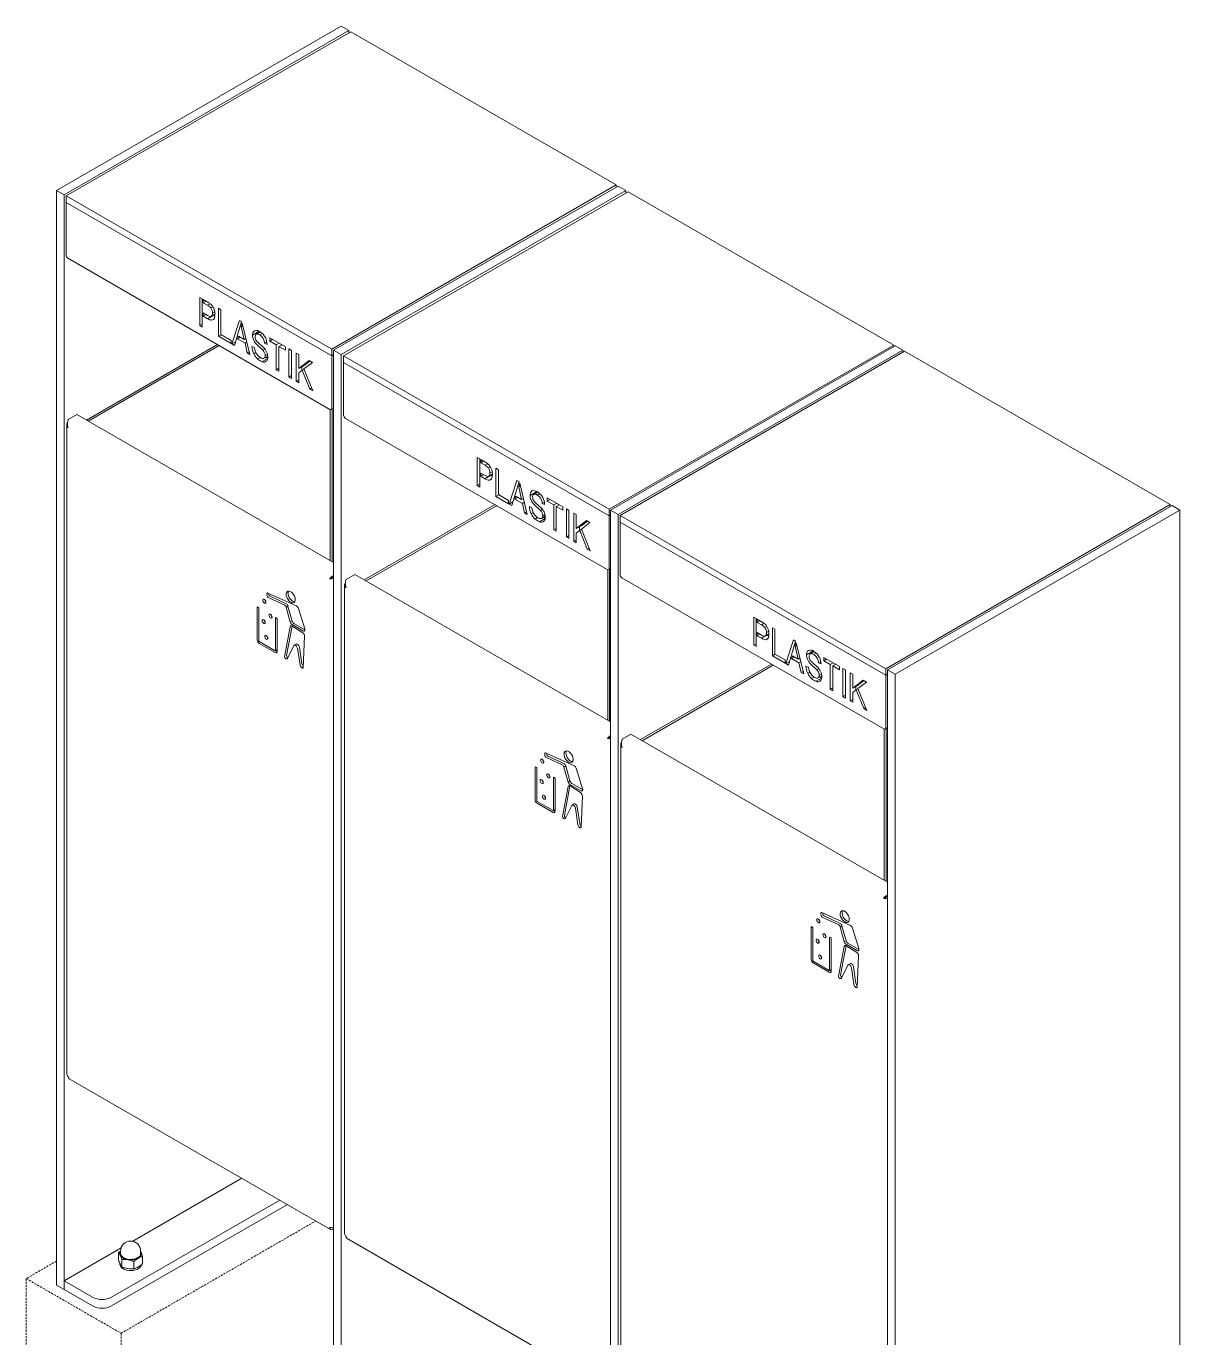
# Model space of a CAD drawing. Header units: millimetres. Extents: x -573 to 4039, y 315 to 3283.
# Drawn here: x 3067 to 3755, y 985 to 1768 of the extents above; entities that cross this region are included whole.
import ezdxf

# ---------------------------------------------------------------- set-up
doc = ezdxf.new("R2010")
doc.units = ezdxf.units.MM
doc.linetypes.add('HIDDEN', pattern=[1.905, 1.27, -0.635])
doc.layers.add('ZANO_R', color=7, linetype='Continuous', lineweight=0)
doc.layers.add('ZANO_R_przerywana', color=7, linetype='HIDDEN', lineweight=0)

msp = doc.modelspace()

# ---------------------------------------------------------------- linework, layer by layer
at = {"layer": 'ZANO_R'}
for p, q in [((3085.39, 1669.79), (3255.16, 1767.79)), ((3089.92, 1667.17), (3259.68, 1765.18)), ((3091.05, 1666.52), (3260.82, 1764.52)), ((3255.16, 1767.79), (3259.68, 1765.18)), ((3259.68, 1765.18), (3259.68, 1763.87)), ((3419.26, 1673.05), (3260.82, 1764.52)), ((3085.39, 1669.79), (3089.92, 1667.17)), ((3085.39, 1016.33), (3085.39, 1669.79)), ((3249.5, 1575.05), (3419.26, 1673.05)), ((3250.63, 1574.4), (3420.39, 1672.4)), ((3255.16, 1571.78), (3424.92, 1669.79)), ((3256.57, 1570.97), (3426.33, 1668.97)), ((3419.26, 1673.05), (3419.26, 1671.75)), ((3420.39, 1672.4), (3424.92, 1669.79)), ((3424.92, 1669.79), (3424.92, 1668.15)), ((3584.78, 1577.5), (3426.33, 1668.97)), ((3089.92, 1013.72), (3089.92, 1667.17)), ((3091.05, 1666.52), (3249.5, 1575.05)), ((3091.05, 1666.52), (3091.05, 1662.6)), ((3091.05, 1631.23), (3091.05, 1662.6)), ((3249.5, 1571.13), (3091.05, 1662.6)), ((3092.18, 1629.27), (3248.37, 1539.11)), ((3170.8, 1605.9), (3172.31, 1605.02)), ((3170.8, 1589.12), (3170.8, 1605.9)), ((3172.31, 1605.02), (3172.31, 1588.25)), ((3172.87, 1604.69), (3176.23, 1602.73)), ((3172.87, 1604.69), (3172.87, 1602.74)), ((3174.55, 1603.71), (3172.87, 1602.74)), ((3172.87, 1602.74), (3175.44, 1601.26)), ((3177.03, 1602.17), (3175.44, 1601.26)), ((3178.61, 1600.33), (3177.44, 1599.66)), ((3179.71, 1597.38), (3178.35, 1596.59)), ((3181.93, 1599.47), (3183.44, 1598.6)), ((3181.93, 1582.69), (3181.93, 1599.47)), ((3183.44, 1598.6), (3183.44, 1583.78)), ((3172.31, 1589.99), (3170.8, 1589.12)), ((3172.87, 1596.64), (3175.47, 1595.14)), ((3172.87, 1594.68), (3172.87, 1596.64)), ((3174.57, 1595.66), (3172.87, 1594.68)), ((3172.87, 1594.68), (3175.38, 1593.23)), ((3178.77, 1595.19), (3175.38, 1593.23)), ((3177.57, 1594.63), (3179.86, 1595.95)), ((3179.2, 1593.03), (3178.02, 1592.35)), ((3178.66, 1595.26), (3178.77, 1595.19)), ((3189.86, 1578.11), (3194.5, 1592.22)), ((3191.43, 1577.21), (3195.76, 1591.49)), ((3195.76, 1591.49), (3194.5, 1592.22)), ((3195.54, 1588.49), (3196.17, 1590.55)), ((3200.62, 1571.9), (3196.17, 1590.55)), ((3172.31, 1588.25), (3170.8, 1589.12)), ((3183.63, 1583.67), (3181.93, 1582.69)), ((3189.48, 1578.33), (3181.93, 1582.69)), ((3183.44, 1583.78), (3189.48, 1580.29)), ((3193.82, 1582.8), (3193.32, 1581.13)), ((3195.02, 1582.11), (3193.32, 1581.13)), ((3197.28, 1580.8), (3193.82, 1582.8)), ((3196.53, 1589.06), (3195.54, 1588.49)), ((3195.54, 1588.49), (3197.28, 1580.8)), ((3198.35, 1581.42), (3197.28, 1580.8)), ((3205.71, 1585.29), (3202.32, 1583.33)), ((3206.88, 1585.29), (3204.47, 1583.9)), ((3206.89, 1585.28), (3204.61, 1583.97)), ((3208.07, 1584.36), (3206.59, 1583.5)), ((3212.51, 1579.86), (3212.51, 1581.82)), ((3212.51, 1581.82), (3221.95, 1576.37)), ((3103.22, 1532.73), (3181.32, 1577.81)), ((3104.29, 1532.11), (3182.39, 1577.2)), ((3189.48, 1580.29), (3189.48, 1578.33)), ((3192.1, 1579.41), (3189.86, 1578.11)), ((3191.43, 1577.21), (3189.86, 1578.11)), ((3193.32, 1581.13), (3197.78, 1578.56)), ((3198.88, 1579.19), (3197.78, 1578.56)), ((3197.78, 1578.56), (3199.05, 1572.81)), ((3203.45, 1575.94), (3201.94, 1576.59)), ((3204.8, 1577.83), (3208.47, 1574.35)), ((3205.55, 1578.95), (3209.14, 1575.66)), ((3209.67, 1575.04), (3208.47, 1574.35)), ((3210.83, 1579.32), (3209.49, 1578.55)), ((3209.49, 1578.55), (3211, 1577.9)), ((3214.21, 1580.84), (3212.51, 1579.86)), ((3216.47, 1577.57), (3212.51, 1579.86)), ((3218.17, 1578.55), (3216.47, 1577.57)), ((3216.47, 1562.75), (3216.47, 1577.57)), ((3219.68, 1577.68), (3217.98, 1576.7)), ((3217.98, 1576.7), (3217.98, 1561.88)), ((3221.95, 1574.41), (3217.98, 1576.7)), ((3221.95, 1576.37), (3221.95, 1574.41)), ((3224.02, 1558.39), (3224.02, 1575.17)), ((3224.02, 1575.17), (3225.53, 1574.3)), ((3225.53, 1574.3), (3225.53, 1557.52)), ((3249.5, 1575.05), (3249.5, 1571.13)), ((3250.63, 920.95), (3250.63, 1574.4)), ((3250.63, 1574.4), (3255.16, 1571.78)), ((3415.02, 1479.5), (3584.78, 1577.5)), ((3415.87, 1479.01), (3585.63, 1577.01)), ((3420.39, 1476.4), (3590.16, 1574.4)), ((3421.52, 1475.74), (3591.29, 1573.74)), ((3584.78, 1577.5), (3584.78, 1576.52)), ((3585.63, 1577.01), (3590.16, 1574.4)), ((3590.16, 1574.4), (3590.16, 1573.09)), ((3749.73, 1482.28), (3591.29, 1573.74)), ((3200.24, 1573.49), (3199.05, 1572.81)), ((3199.05, 1572.81), (3200.62, 1571.9)), ((3204.21, 1573.01), (3202.97, 1572.29)), ((3206.83, 1570.06), (3205.31, 1569.18)), ((3211.31, 1569.5), (3207.95, 1567.57)), ((3209.18, 1569.6), (3211.35, 1570.85)), ((3211.18, 1571.94), (3209.87, 1571.18)), ((3228.37, 1572.67), (3229.88, 1571.8)), ((3228.37, 1555.89), (3228.37, 1572.67)), ((3229.88, 1571.8), (3229.88, 1563.44)), ((3229.88, 1563.44), (3236.04, 1568.24)), ((3237.96, 1567.13), (3232.94, 1563.22)), ((3233.27, 1565.4), (3236.54, 1567.95)), ((3236.04, 1568.24), (3237.96, 1567.13)), ((3249.5, 1571.13), (3250.63, 1571.78)), ((3249.5, 1539.77), (3249.5, 1571.13)), ((3255.16, 918.33), (3255.16, 1571.78)), ((3256.57, 1570.97), (3415.02, 1479.5)), ((3256.57, 1570.97), (3256.57, 1567.05)), ((3256.57, 1535.68), (3256.57, 1567.05)), ((3415.02, 1475.58), (3256.57, 1567.05)), ((3217.98, 1563.62), (3216.47, 1562.75)), ((3217.98, 1561.88), (3216.47, 1562.75)), ((3225.53, 1559.26), (3224.02, 1558.39)), ((3225.53, 1557.52), (3224.02, 1558.39)), ((3233.27, 1565.4), (3229.88, 1563.44)), ((3231.93, 1562.43), (3229.88, 1560.83)), ((3229.88, 1560.83), (3229.88, 1555.01)), ((3231.76, 1562.3), (3231.76, 1564.52)), ((3233.01, 1563.05), (3231.93, 1562.43)), ((3236.45, 1551.22), (3231.93, 1562.43)), ((3232.94, 1563.22), (3238.18, 1550.22)), ((3229.88, 1556.76), (3228.37, 1555.89)), ((3229.88, 1555.01), (3228.37, 1555.89)), ((3237.53, 1551.84), (3236.45, 1551.22)), ((3238.18, 1550.22), (3236.45, 1551.22)), ((3092.35, 1532.99), (3097.56, 1535.99)), ((3250.63, 1447.63), (3097.56, 1535.99)), ((3248.65, 1448.77), (3248.65, 1538.99)), ((3249.17, 1539.03), (3250.63, 1539.88)), ((3249.78, 1448.12), (3249.78, 1539.39)), ((3091.46, 1529.82), (3091.46, 1142.39)), ((3257.7, 1533.72), (3413.89, 1443.56)), ((3336.32, 1510.35), (3337.83, 1509.47)), ((3336.32, 1493.57), (3336.32, 1510.35)), ((3337.83, 1509.47), (3337.83, 1492.69)), ((3338.39, 1509.14), (3341.75, 1507.18)), ((3338.39, 1509.14), (3338.39, 1507.19)), ((3340.07, 1508.16), (3338.39, 1507.19)), ((3338.39, 1507.19), (3340.96, 1505.71)), ((3342.54, 1506.62), (3340.96, 1505.71)), ((3344.13, 1504.78), (3342.96, 1504.1)), ((3347.45, 1503.92), (3348.96, 1503.05)), ((3347.45, 1487.14), (3347.45, 1503.92)), ((3338.39, 1501.09), (3340.99, 1499.59)), ((3338.39, 1499.12), (3338.39, 1501.09)), ((3340.09, 1500.11), (3338.39, 1499.12)), ((3338.39, 1499.12), (3340.89, 1497.68)), ((3344.29, 1499.64), (3340.89, 1497.68)), ((3343.09, 1499.08), (3345.38, 1500.4)), ((3344.72, 1497.47), (3343.54, 1496.8)), ((3345.23, 1501.82), (3343.87, 1501.04)), ((3344.18, 1499.71), (3344.29, 1499.64)), ((3348.96, 1503.05), (3348.96, 1488.23)), ((3355.38, 1482.56), (3360.02, 1496.66)), ((3356.95, 1481.65), (3361.28, 1495.94)), ((3361.28, 1495.94), (3360.02, 1496.66)), ((3337.83, 1494.44), (3336.32, 1493.57)), ((3337.83, 1492.69), (3336.32, 1493.57)), ((3349.15, 1488.12), (3347.45, 1487.14)), ((3348.96, 1488.23), (3355, 1484.74)), ((3361.06, 1492.94), (3361.69, 1495)), ((3362.05, 1493.51), (3361.06, 1492.94)), ((3361.06, 1492.94), (3362.8, 1485.25)), ((3366.14, 1476.35), (3361.69, 1495)), ((3371.23, 1489.73), (3367.84, 1487.77)), ((3372.4, 1489.74), (3369.99, 1488.35)), ((3372.41, 1489.73), (3370.13, 1488.42)), ((3373.59, 1488.8), (3372.1, 1487.95)), ((3268.96, 1437.3), (3347.07, 1482.39)), ((3270.03, 1436.69), (3348.14, 1481.78)), ((3355, 1482.78), (3347.45, 1487.14)), ((3355, 1484.74), (3355, 1482.78)), ((3357.62, 1483.85), (3355.38, 1482.56)), ((3356.95, 1481.65), (3355.38, 1482.56)), ((3359.34, 1487.25), (3358.83, 1485.58)), ((3360.53, 1486.56), (3358.83, 1485.58)), ((3358.83, 1485.58), (3363.3, 1483)), ((3362.8, 1485.25), (3359.34, 1487.25)), ((3363.87, 1485.87), (3362.8, 1485.25)), ((3364.4, 1483.64), (3363.3, 1483)), ((3363.3, 1483), (3364.57, 1477.26)), ((3368.97, 1480.38), (3367.46, 1481.04)), ((3370.32, 1482.28), (3373.98, 1478.8)), ((3371.07, 1483.39), (3374.66, 1480.11)), ((3376.35, 1483.77), (3375.01, 1483)), ((3375.01, 1483), (3376.52, 1482.35)), ((3378.03, 1484.31), (3378.03, 1486.27)), ((3378.03, 1486.27), (3387.47, 1480.82)), ((3379.73, 1485.29), (3378.03, 1484.31)), ((3381.99, 1482.02), (3378.03, 1484.31)), ((3383.69, 1483), (3381.99, 1482.02)), ((3381.99, 1467.2), (3381.99, 1482.02)), ((3385.2, 1482.13), (3383.5, 1481.15)), ((3383.5, 1481.15), (3383.5, 1466.33)), ((3387.47, 1478.86), (3383.5, 1481.15)), ((3387.47, 1480.82), (3387.47, 1478.86)), ((3579.97, 1384.27), (3749.73, 1482.28)), ((3581.1, 1383.62), (3750.86, 1481.62)), ((3749.73, 1482.28), (3749.73, 1480.97)), ((3750.86, 1481.62), (3755.39, 1479.01)), ((3365.76, 1477.94), (3364.57, 1477.26)), ((3364.57, 1477.26), (3366.14, 1476.35)), ((3369.73, 1477.46), (3368.48, 1476.74)), ((3372.35, 1474.51), (3370.83, 1473.63)), ((3376.83, 1473.95), (3373.47, 1472.01)), ((3375.19, 1479.49), (3373.98, 1478.8)), ((3374.7, 1474.04), (3376.87, 1475.3)), ((3376.69, 1476.38), (3375.39, 1475.63)), ((3389.54, 1462.84), (3389.54, 1479.62)), ((3389.54, 1479.62), (3391.05, 1478.75)), ((3391.05, 1478.75), (3391.05, 1461.97)), ((3393.88, 1477.12), (3395.39, 1476.24)), ((3393.88, 1460.33), (3393.88, 1477.12)), ((3395.39, 1476.24), (3395.39, 1467.88)), ((3395.39, 1467.88), (3401.56, 1472.69)), ((3398.79, 1469.84), (3402.06, 1472.39)), ((3401.56, 1472.69), (3403.48, 1471.58)), ((3415.02, 1479.5), (3415.02, 1475.58)), ((3415.02, 1475.58), (3415.87, 1476.07)), ((3415.02, 1444.21), (3415.02, 1475.58)), ((3415.87, 825.56), (3415.87, 1479.01)), ((3415.87, 1479.01), (3420.39, 1476.4)), ((3420.39, 822.94), (3420.39, 1476.4)), ((3421.52, 1475.74), (3421.52, 1471.82)), ((3421.52, 1475.74), (3579.97, 1384.27)), ((3421.52, 1440.46), (3421.52, 1471.82)), ((3579.97, 1380.35), (3421.52, 1471.82)), ((3585.63, 1381.01), (3755.39, 1479.01)), ((3755.39, 1479.01), (3755.39, 825.56)), ((3383.5, 1468.07), (3381.99, 1467.2)), ((3383.5, 1466.33), (3381.99, 1467.2)), ((3398.79, 1469.84), (3395.39, 1467.88)), ((3397.45, 1466.88), (3395.39, 1465.28)), ((3395.39, 1465.28), (3395.39, 1459.46)), ((3397.28, 1466.75), (3397.28, 1468.97)), ((3398.53, 1467.5), (3397.45, 1466.88)), ((3401.97, 1455.67), (3397.45, 1466.88)), ((3403.48, 1471.58), (3398.46, 1467.67)), ((3398.46, 1467.67), (3403.7, 1454.67)), ((3391.05, 1463.71), (3389.54, 1462.84)), ((3391.05, 1461.97), (3389.54, 1462.84)), ((3395.39, 1461.21), (3393.88, 1460.33)), ((3395.39, 1459.46), (3393.88, 1460.33)), ((3403.04, 1456.29), (3401.97, 1455.67)), ((3403.7, 1454.67), (3401.97, 1455.67)), ((3258.1, 1437.57), (3263.31, 1440.57)), ((3415.87, 1352.5), (3263.31, 1440.57)), ((3414.17, 1353.48), (3414.17, 1443.44)), ((3414.69, 1443.48), (3415.87, 1444.16)), ((3415.3, 1352.83), (3415.3, 1443.84)), ((3248.98, 1438.51), (3248.2, 1438.06)), ((3249.78, 1438.8), (3249.78, 1438.84)), ((3257.21, 1434.4), (3257.21, 1046.97)), ((3422.66, 1438.5), (3578.84, 1348.33)), ((3210.85, 1429.02), (3210.95, 1427.82)), ((3228.43, 1421.72), (3211.37, 1429.44)), ((3211.58, 1426.85), (3221.15, 1422.39)), ((3212.02, 1429.15), (3212.08, 1428.47)), ((3212.71, 1427.5), (3222.28, 1423.04)), ((3206.04, 1420.67), (3205.08, 1421.23)), ((3205.08, 1421.23), (3205.08, 1401.42)), ((3206.04, 1400.87), (3206.04, 1420.67)), ((3223.43, 1421.64), (3222.3, 1420.99)), ((3222.3, 1420.99), (3224.77, 1412.04)), ((3223.43, 1421.64), (3225.91, 1412.7)), ((3233.39, 1408.1), (3229.61, 1420.24)), ((3216.98, 1414.35), (3216.02, 1414.91)), ((3216.02, 1414.91), (3216.02, 1395.11)), ((3216.98, 1394.55), (3216.98, 1414.35)), ((3224.81, 1409.32), (3221.41, 1391.46)), ((3225.9, 1409.77), (3222.54, 1392.11)), ((3225.91, 1412.7), (3224.77, 1412.04)), ((3225.84, 1410.6), (3232.32, 1406.86)), ((3232.21, 1405.76), (3226, 1409.71)), ((3226.97, 1411.26), (3233.45, 1407.51)), ((3501.27, 1415.12), (3502.78, 1414.24)), ((3501.27, 1398.34), (3501.27, 1415.12)), ((3502.78, 1414.24), (3502.78, 1397.47)), ((3503.35, 1413.91), (3506.7, 1411.95)), ((3503.35, 1413.91), (3503.35, 1411.96)), ((3505.02, 1412.93), (3503.35, 1411.96)), ((3503.35, 1411.96), (3505.91, 1410.48)), ((3507.5, 1411.4), (3505.91, 1410.48)), ((3509.08, 1409.55), (3507.91, 1408.88)), ((3232.47, 1385.04), (3233.31, 1403.72)), ((3233.45, 1407.51), (3233.48, 1407.5)), ((3503.35, 1405.86), (3505.94, 1404.36)), ((3503.35, 1403.9), (3503.35, 1405.86)), ((3505.04, 1404.88), (3503.35, 1403.9)), ((3503.35, 1403.9), (3505.85, 1402.46)), ((3509.24, 1404.42), (3505.85, 1402.46)), ((3508.04, 1403.85), (3510.33, 1405.17)), ((3509.67, 1402.25), (3508.5, 1401.57)), ((3510.18, 1406.6), (3508.82, 1405.81)), ((3509.13, 1404.48), (3509.24, 1404.42)), ((3512.41, 1408.7), (3513.92, 1407.82)), ((3512.41, 1391.91), (3512.41, 1408.7)), ((3513.92, 1407.82), (3513.92, 1393)), ((3520.33, 1387.34), (3524.98, 1401.44)), ((3526.23, 1400.71), (3524.98, 1401.44)), ((3215.82, 1394.99), (3206.24, 1400.53)), ((3206.24, 1399.42), (3215.82, 1393.88)), ((3215.96, 1394.98), (3216.98, 1395.57)), ((3216.08, 1395.04), (3216.96, 1394.53)), ((3216.96, 1394.53), (3216.98, 1394.52)), ((3223.14, 1390.41), (3226.92, 1398.11)), ((3228.27, 1398.99), (3227.14, 1398.33)), ((3229.1, 1396.51), (3230.59, 1386.58)), ((3230.23, 1397.16), (3231.72, 1387.24)), ((3502.78, 1399.21), (3501.27, 1398.34)), ((3502.78, 1397.47), (3501.27, 1398.34)), ((3521.9, 1386.43), (3526.23, 1400.71)), ((3526.02, 1397.71), (3526.64, 1399.78)), ((3527, 1398.28), (3526.02, 1397.71)), ((3526.02, 1397.71), (3527.75, 1390.03)), ((3531.09, 1381.13), (3526.64, 1399.78)), ((3536.19, 1394.51), (3532.79, 1392.55)), ((3537.35, 1394.51), (3534.95, 1393.13)), ((3537.36, 1394.51), (3535.08, 1393.19)), ((3538.55, 1393.58), (3537.06, 1392.72)), ((3221.98, 1390.33), (3222.1, 1390.26)), ((3223.11, 1390.98), (3223.23, 1390.91)), ((3223.23, 1390.91), (3223.35, 1390.85)), ((3433.69, 1341.95), (3511.8, 1387.04)), ((3434.76, 1341.33), (3512.86, 1386.42)), ((3514.1, 1392.89), (3512.41, 1391.91)), ((3519.96, 1387.55), (3512.41, 1391.91)), ((3513.92, 1393), (3519.96, 1389.52)), ((3519.96, 1389.52), (3519.96, 1387.55)), ((3522.57, 1388.63), (3520.33, 1387.34)), ((3521.9, 1386.43), (3520.33, 1387.34)), ((3524.29, 1392.02), (3523.79, 1390.35)), ((3525.49, 1391.34), (3523.79, 1390.35)), ((3523.79, 1390.35), (3528.25, 1387.78)), ((3527.75, 1390.03), (3524.29, 1392.02)), ((3528.82, 1390.64), (3527.75, 1390.03)), ((3529.35, 1388.41), (3528.25, 1387.78)), ((3528.25, 1387.78), (3529.52, 1382.03)), ((3533.92, 1385.16), (3532.41, 1385.81)), ((3535.27, 1387.05), (3538.94, 1383.57)), ((3536.02, 1388.17), (3539.61, 1384.89)), ((3541.3, 1388.55), (3539.96, 1387.77)), ((3539.96, 1387.77), (3541.47, 1387.12)), ((3542.98, 1389.08), (3542.98, 1391.04)), ((3542.98, 1391.04), (3552.42, 1385.6)), ((3544.68, 1390.06), (3542.98, 1389.08)), ((3546.95, 1386.79), (3542.98, 1389.08)), ((3548.65, 1387.77), (3546.95, 1386.79)), ((3546.95, 1371.97), (3546.95, 1386.79)), ((3550.16, 1386.9), (3548.46, 1385.92)), ((3548.46, 1385.92), (3548.46, 1371.1)), ((3552.42, 1383.63), (3548.46, 1385.92)), ((3231.73, 1384.83), (3231.9, 1384.74)), ((3530.71, 1382.72), (3529.52, 1382.03)), ((3529.52, 1382.03), (3531.09, 1381.13)), ((3534.69, 1382.24), (3533.44, 1381.52)), ((3537.3, 1379.29), (3535.78, 1378.41)), ((3541.78, 1378.73), (3538.42, 1376.79)), ((3540.14, 1384.27), (3538.94, 1383.57)), ((3539.65, 1378.82), (3541.82, 1380.07)), ((3541.65, 1381.16), (3540.34, 1380.4)), ((3552.42, 1385.6), (3552.42, 1383.63)), ((3554.5, 1367.61), (3554.5, 1384.4)), ((3554.5, 1384.4), (3556.01, 1383.53)), ((3556.01, 1383.53), (3556.01, 1366.74)), ((3558.84, 1381.89), (3560.35, 1381.02)), ((3558.84, 1365.11), (3558.84, 1381.89)), ((3560.35, 1381.02), (3560.35, 1372.66)), ((3579.97, 1384.27), (3579.97, 1380.35)), ((3579.97, 1380.35), (3581.1, 1381.01)), ((3579.97, 1348.99), (3579.97, 1380.35)), ((3581.1, 1383.62), (3585.63, 1381.01)), ((3581.1, 730.17), (3581.1, 1383.62)), ((3585.63, 727.56), (3585.63, 1381.01)), ((3548.46, 1372.84), (3546.95, 1371.97)), ((3548.46, 1371.1), (3546.95, 1371.97)), ((3560.35, 1372.66), (3566.51, 1377.46)), ((3563.74, 1374.62), (3560.35, 1372.66)), ((3562.4, 1371.65), (3560.35, 1370.05)), ((3560.35, 1370.05), (3560.35, 1364.24)), ((3562.23, 1371.52), (3562.23, 1373.75)), ((3563.48, 1372.27), (3562.4, 1371.65)), ((3566.92, 1360.44), (3562.4, 1371.65)), ((3568.43, 1376.35), (3563.41, 1372.44)), ((3563.41, 1372.44), (3568.65, 1359.44)), ((3563.74, 1374.62), (3567.02, 1377.17)), ((3566.51, 1377.46), (3568.43, 1376.35)), ((3556.01, 1368.49), (3554.5, 1367.61)), ((3556.01, 1366.74), (3554.5, 1367.61)), ((3560.35, 1365.98), (3558.84, 1365.11)), ((3560.35, 1364.24), (3558.84, 1365.11)), ((3568, 1361.07), (3566.92, 1360.44)), ((3568.65, 1359.44), (3566.92, 1360.44)), ((3579.12, 1257.99), (3579.12, 1348.21)), ((3579.64, 1348.26), (3581.1, 1349.1)), ((3580.25, 1257.34), (3580.25, 1348.61)), ((3414.72, 1343.09), (3413.94, 1342.63)), ((3415.41, 1343.39), (3415.87, 1343.52)), ((3421.94, 1339.04), (3421.94, 951.61)), ((3422.83, 1342.21), (3428.03, 1345.21)), ((3581.1, 1256.85), (3428.03, 1345.21)), ((3376.59, 1333.6), (3376.69, 1332.39)), ((3394.17, 1326.3), (3377.12, 1334.02)), ((3377.32, 1331.43), (3386.89, 1326.97)), ((3377.77, 1333.73), (3377.82, 1333.05)), ((3378.45, 1332.08), (3388.02, 1327.62)), ((3371.78, 1325.25), (3370.82, 1325.8)), ((3370.82, 1325.8), (3370.82, 1306)), ((3371.78, 1305.45), (3371.78, 1325.25)), ((3389.17, 1326.22), (3388.04, 1325.57)), ((3388.04, 1325.57), (3390.52, 1316.62)), ((3389.17, 1326.22), (3391.65, 1317.28)), ((3399.13, 1312.68), (3395.36, 1324.82)), ((3382.73, 1318.93), (3381.77, 1319.49)), ((3381.77, 1319.49), (3381.77, 1299.68)), ((3382.73, 1299.13), (3382.73, 1318.93)), ((3391.65, 1317.28), (3390.52, 1316.62)), ((3392.72, 1315.83), (3399.2, 1312.09)), ((3390.55, 1313.9), (3387.15, 1296.03)), ((3391.64, 1314.34), (3388.29, 1296.69)), ((3391.59, 1315.18), (3398.07, 1311.44)), ((3397.96, 1310.34), (3391.75, 1314.28)), ((3398.22, 1289.62), (3399.06, 1308.3)), ((3399.2, 1312.09), (3399.22, 1312.07)), ((3381.57, 1299.57), (3371.98, 1305.11)), ((3371.98, 1304), (3381.57, 1298.46)), ((3381.71, 1299.56), (3382.73, 1300.15)), ((3381.82, 1299.62), (3382.7, 1299.11)), ((3388.88, 1294.99), (3392.66, 1302.68)), ((3394.02, 1303.57), (3392.89, 1302.91)), ((3394.84, 1301.08), (3396.33, 1291.16)), ((3395.97, 1301.74), (3397.47, 1291.81)), ((3382.7, 1299.11), (3382.73, 1299.1)), ((3387.72, 1294.91), (3387.84, 1294.84)), ((3388.85, 1295.56), (3388.97, 1295.49)), ((3388.97, 1295.49), (3389.1, 1295.43)), ((3397.47, 1289.41), (3397.64, 1289.32)), ((3579.45, 1247.73), (3578.67, 1247.28)), ((3580.25, 1248.03), (3580.25, 1248.06)), ((3541.32, 1238.25), (3541.42, 1237.04)), ((3558.9, 1230.94), (3541.84, 1238.67)), ((3542.49, 1238.37), (3542.55, 1237.69)), ((3536.51, 1229.89), (3535.55, 1230.45)), ((3535.55, 1230.45), (3535.55, 1210.65)), ((3536.51, 1210.09), (3536.51, 1229.89)), ((3542.05, 1236.07), (3551.62, 1231.61)), ((3543.18, 1236.73), (3552.75, 1232.27)), ((3553.9, 1230.87), (3552.77, 1230.21)), ((3552.77, 1230.21), (3555.25, 1221.27)), ((3553.9, 1230.87), (3556.38, 1221.92)), ((3563.86, 1217.33), (3560.08, 1229.46)), ((3547.45, 1223.58), (3546.49, 1224.13)), ((3546.49, 1224.13), (3546.49, 1204.33)), ((3547.45, 1203.77), (3547.45, 1223.58)), ((3556.38, 1221.92), (3555.25, 1221.27)), ((3555.28, 1218.54), (3551.88, 1200.68)), ((3556.37, 1218.99), (3553.01, 1201.33)), ((3556.31, 1219.83), (3562.79, 1216.08)), ((3562.68, 1214.98), (3556.47, 1218.93)), ((3557.45, 1220.48), (3563.92, 1216.73)), ((3563.92, 1216.73), (3563.95, 1216.72)), ((3546.3, 1204.21), (3536.71, 1209.75)), ((3536.71, 1208.64), (3546.3, 1203.1)), ((3553.61, 1199.63), (3557.39, 1207.33)), ((3558.74, 1208.21), (3557.61, 1207.56)), ((3559.57, 1205.73), (3561.06, 1195.81)), ((3560.7, 1206.38), (3562.19, 1196.46)), ((3562.95, 1194.26), (3563.78, 1212.94)), ((3546.43, 1204.2), (3547.45, 1204.79)), ((3546.55, 1204.27), (3547.43, 1203.76)), ((3547.43, 1203.76), (3547.45, 1203.74)), ((3552.45, 1199.55), (3552.57, 1199.48)), ((3553.58, 1200.21), (3553.7, 1200.14)), ((3553.7, 1200.14), (3553.83, 1200.07)), ((3562.2, 1194.06), (3562.37, 1193.96)), ((3092.98, 1139.52), (3248.83, 1049.56)), ((3195.89, 1080.12), (3130.77, 1042.53)), ((3118.22, 1009.15), (3218.52, 1067.05)), ((3118.22, 1003.92), (3223.05, 1064.44)), ((3250.35, 1050.67), (3250.35, 1049.71)), ((3250.35, 1049.71), (3250.63, 1049.63)), ((3258.73, 1044.1), (3414.57, 954.14)), ((3123.83, 1038.52), (3089.92, 1018.95)), ((3122.39, 1035.66), (3122.39, 1031.37)), ((3123.53, 1036.66), (3123.53, 1035.19)), ((3135.53, 1035.19), (3135.53, 1036.66)), ((3135.72, 1035.98), (3135.53, 1036.31)), ((3136.67, 1033.45), (3136.67, 1029.16)), ((3123.13, 1029.36), (3123.13, 1028.75)), ((3124.31, 1031.54), (3124.31, 1027.24)), ((3131.45, 1030.43), (3131.45, 1026.14)), ((3089.92, 1018.95), (3106.9, 1009.15)), ((3089.92, 1018.95), (3089.92, 1013.72)), ((3085.39, 1016.33), (3089.92, 1013.72)), ((3089.92, 1013.72), (3106.9, 1003.92))]:
    msp.add_line(p, q, dxfattribs=at)
at = {"layer": 'ZANO_R', "flags": 128}
for points in [[(3205.74, 1585.91), (3205.73, 1585.73), (3205.71, 1585.29)], [(3371.26, 1490.36), (3371.24, 1490.18), (3371.23, 1489.73)], [(3209.33, 1423.49), (3209.68, 1423.36), (3209.99, 1423.42), (3210.19, 1423.65), (3210.26, 1424.02), (3210.19, 1424.48), (3209.99, 1424.94), (3209.68, 1425.35), (3209.33, 1425.64), (3208.97, 1425.76), (3208.67, 1425.7), (3208.47, 1425.47), (3208.4, 1425.1), (3208.47, 1424.65), (3208.67, 1424.18), (3208.97, 1423.77), (3209.33, 1423.49)], [(3211.37, 1429.44), (3211.26, 1429.48), (3211.16, 1429.49), (3211.06, 1429.48), (3210.98, 1429.43), (3210.92, 1429.36), (3210.87, 1429.27), (3210.85, 1429.15), (3210.85, 1429.02)], [(3225.07, 1423.95), (3225.81, 1423.64), (3226.49, 1423.59), (3227.07, 1423.8), (3227.5, 1424.25), (3227.75, 1424.92), (3227.8, 1425.75), (3227.65, 1426.68), (3227.3, 1427.64), (3226.8, 1428.56), (3226.16, 1429.37), (3225.44, 1430.02), (3224.7, 1430.45), (3223.98, 1430.63), (3223.34, 1430.55), (3222.84, 1430.22), (3222.49, 1429.65), (3222.34, 1428.9), (3222.39, 1428.01), (3222.64, 1427.05), (3223.07, 1426.1), (3223.65, 1425.23), (3224.33, 1424.49), (3225.07, 1423.95)], [(3223.79, 1430.64), (3223.62, 1430.3), (3223.47, 1429.55), (3223.52, 1428.66), (3223.77, 1427.71), (3224.2, 1426.76), (3224.78, 1425.88), (3225.46, 1425.14), (3226.2, 1424.6)], [(3226.2, 1424.6), (3226.94, 1424.29), (3227.49, 1424.23)], [(3208.95, 1411.31), (3209.31, 1411.19), (3209.61, 1411.25), (3209.81, 1411.48), (3209.88, 1411.85), (3209.81, 1412.3), (3209.61, 1412.77), (3209.31, 1413.17), (3208.95, 1413.46), (3208.6, 1413.59), (3208.29, 1413.53), (3208.09, 1413.3), (3208.02, 1412.92), (3208.09, 1412.47), (3208.29, 1412.01), (3208.6, 1411.6), (3208.95, 1411.31)], [(3212.97, 1414.6), (3213.32, 1414.48), (3213.63, 1414.54), (3213.83, 1414.77), (3213.9, 1415.14), (3213.83, 1415.59), (3213.63, 1416.06), (3213.32, 1416.46), (3212.97, 1416.75), (3212.61, 1416.88), (3212.31, 1416.82), (3212.11, 1416.58), (3212.04, 1416.21), (3212.11, 1415.76), (3212.31, 1415.3), (3212.61, 1414.89), (3212.97, 1414.6)], [(3226, 1409.71), (3225.79, 1409.82), (3225.59, 1409.88), (3225.4, 1409.9), (3225.23, 1409.87), (3225.08, 1409.79), (3224.96, 1409.67), (3224.86, 1409.51), (3224.81, 1409.32)], [(3210.45, 1401.92), (3210.8, 1401.8), (3211.1, 1401.86), (3211.31, 1402.09), (3211.38, 1402.46), (3211.31, 1402.91), (3211.1, 1403.38), (3210.8, 1403.79), (3210.45, 1404.07), (3210.09, 1404.2), (3209.79, 1404.14), (3209.59, 1403.91), (3209.52, 1403.54), (3209.59, 1403.08), (3209.79, 1402.62), (3210.09, 1402.21), (3210.45, 1401.92)], [(3232.32, 1406.86), (3232.6, 1406.73), (3232.87, 1406.7), (3233.1, 1406.76), (3233.29, 1406.9), (3233.41, 1407.12), (3233.47, 1407.41), (3233.47, 1407.74), (3233.39, 1408.1)], [(3226.92, 1398.11), (3227.13, 1398.33), (3227.41, 1398.41), (3227.76, 1398.35), (3228.12, 1398.15), (3228.46, 1397.83), (3228.76, 1397.42), (3228.98, 1396.97), (3229.1, 1396.51)], [(3228.27, 1398.99), (3228.55, 1399.06), (3228.89, 1399), (3229.25, 1398.8), (3229.59, 1398.49), (3229.89, 1398.08), (3230.11, 1397.62), (3230.23, 1397.16)], [(3536.21, 1395.13), (3536.2, 1394.96), (3536.19, 1394.51)], [(3377.12, 1334.02), (3377.01, 1334.06), (3376.9, 1334.07), (3376.81, 1334.06), (3376.73, 1334.01), (3376.66, 1333.94), (3376.62, 1333.84), (3376.6, 1333.73), (3376.59, 1333.6)], [(3390.82, 1328.53), (3391.55, 1328.22), (3392.24, 1328.17), (3392.81, 1328.37), (3393.24, 1328.83), (3393.49, 1329.5), (3393.54, 1330.32), (3393.39, 1331.25), (3393.05, 1332.22), (3392.54, 1333.14), (3391.9, 1333.95), (3391.19, 1334.6), (3390.44, 1335.03), (3389.73, 1335.21), (3389.09, 1335.13), (3388.58, 1334.8), (3388.24, 1334.23), (3388.09, 1333.48), (3388.14, 1332.59), (3388.39, 1331.63), (3388.82, 1330.68), (3389.39, 1329.81), (3390.08, 1329.07), (3390.82, 1328.53)], [(3389.53, 1335.21), (3389.37, 1334.88), (3389.22, 1334.13), (3389.27, 1333.24), (3389.52, 1332.29), (3389.95, 1331.34), (3390.53, 1330.46), (3391.21, 1329.72), (3391.95, 1329.18)], [(3375.07, 1328.07), (3375.43, 1327.94), (3375.73, 1328), (3375.93, 1328.23), (3376, 1328.6), (3375.93, 1329.06), (3375.73, 1329.52), (3375.43, 1329.93), (3375.07, 1330.22), (3374.72, 1330.34), (3374.41, 1330.28), (3374.21, 1330.05), (3374.14, 1329.68), (3374.21, 1329.23), (3374.41, 1328.76), (3374.72, 1328.35), (3375.07, 1328.07)], [(3391.95, 1329.18), (3392.68, 1328.87), (3393.23, 1328.81)], [(3374.7, 1315.89), (3375.05, 1315.77), (3375.36, 1315.83), (3375.56, 1316.06), (3375.63, 1316.43), (3375.56, 1316.88), (3375.36, 1317.35), (3375.05, 1317.75), (3374.7, 1318.04), (3374.34, 1318.16), (3374.04, 1318.11), (3373.84, 1317.87), (3373.77, 1317.5), (3373.84, 1317.05), (3374.04, 1316.59), (3374.34, 1316.18), (3374.7, 1315.89)], [(3378.71, 1319.18), (3379.07, 1319.06), (3379.37, 1319.12), (3379.57, 1319.35), (3379.64, 1319.72), (3379.57, 1320.17), (3379.37, 1320.64), (3379.07, 1321.04), (3378.71, 1321.33), (3378.36, 1321.45), (3378.06, 1321.4), (3377.85, 1321.16), (3377.78, 1320.79), (3377.85, 1320.34), (3378.06, 1319.88), (3378.36, 1319.47), (3378.71, 1319.18)], [(3376.19, 1306.5), (3376.55, 1306.38), (3376.85, 1306.44), (3377.05, 1306.67), (3377.12, 1307.04), (3377.05, 1307.49), (3376.85, 1307.96), (3376.55, 1308.36), (3376.19, 1308.65), (3375.83, 1308.78), (3375.53, 1308.72), (3375.33, 1308.49), (3375.26, 1308.11), (3375.33, 1307.66), (3375.53, 1307.2), (3375.83, 1306.79), (3376.19, 1306.5)], [(3391.75, 1314.28), (3391.54, 1314.39), (3391.34, 1314.46), (3391.15, 1314.48), (3390.97, 1314.45), (3390.82, 1314.37), (3390.7, 1314.25), (3390.61, 1314.09), (3390.55, 1313.9)], [(3398.07, 1311.44), (3398.35, 1311.31), (3398.61, 1311.28), (3398.85, 1311.33), (3399.03, 1311.48), (3399.16, 1311.7), (3399.22, 1311.99), (3399.21, 1312.32), (3399.13, 1312.68)], [(3392.66, 1302.68), (3392.87, 1302.91), (3393.16, 1302.99), (3393.5, 1302.93), (3393.86, 1302.73), (3394.21, 1302.41), (3394.5, 1302), (3394.72, 1301.55), (3394.84, 1301.08)], [(3394.02, 1303.57), (3394.29, 1303.64), (3394.63, 1303.58), (3394.99, 1303.38), (3395.34, 1303.06), (3395.63, 1302.66), (3395.85, 1302.2), (3395.97, 1301.74)], [(3541.84, 1238.67), (3541.73, 1238.71), (3541.63, 1238.72), (3541.53, 1238.7), (3541.45, 1238.65), (3541.39, 1238.58), (3541.35, 1238.49), (3541.32, 1238.37), (3541.32, 1238.25)], [(3555.54, 1233.17), (3556.28, 1232.86), (3556.96, 1232.81), (3557.54, 1233.02), (3557.97, 1233.47), (3558.22, 1234.14), (3558.27, 1234.97), (3558.12, 1235.9), (3557.78, 1236.86), (3557.27, 1237.78), (3556.63, 1238.6), (3555.91, 1239.24), (3555.17, 1239.67), (3554.45, 1239.85), (3553.82, 1239.78), (3553.31, 1239.44), (3552.96, 1238.87), (3552.81, 1238.12), (3552.86, 1237.23), (3553.11, 1236.28), (3553.54, 1235.33), (3554.12, 1234.45), (3554.8, 1233.71), (3555.54, 1233.17)], [(3554.26, 1239.86), (3554.1, 1239.53), (3553.94, 1238.77), (3554, 1237.89), (3554.24, 1236.93), (3554.67, 1235.98), (3555.25, 1235.1), (3555.94, 1234.37), (3556.67, 1233.82)], [(3539.8, 1232.71), (3540.15, 1232.59), (3540.46, 1232.64), (3540.66, 1232.88), (3540.73, 1233.25), (3540.66, 1233.7), (3540.46, 1234.16), (3540.15, 1234.57), (3539.8, 1234.86), (3539.44, 1234.98), (3539.14, 1234.92), (3538.94, 1234.69), (3538.87, 1234.32), (3538.94, 1233.87), (3539.14, 1233.4), (3539.44, 1233), (3539.8, 1232.71)], [(3556.67, 1233.82), (3557.41, 1233.51), (3557.96, 1233.45)], [(3539.42, 1220.54), (3539.78, 1220.41), (3540.08, 1220.47), (3540.28, 1220.7), (3540.36, 1221.07), (3540.28, 1221.53), (3540.08, 1221.99), (3539.78, 1222.4), (3539.42, 1222.69), (3539.07, 1222.81), (3538.77, 1222.75), (3538.56, 1222.52), (3538.49, 1222.15), (3538.56, 1221.7), (3538.77, 1221.23), (3539.07, 1220.82), (3539.42, 1220.54)], [(3543.44, 1223.82), (3543.8, 1223.7), (3544.1, 1223.76), (3544.3, 1223.99), (3544.37, 1224.36), (3544.3, 1224.81), (3544.1, 1225.28), (3543.8, 1225.69), (3543.44, 1225.97), (3543.08, 1226.1), (3542.78, 1226.04), (3542.58, 1225.81), (3542.51, 1225.44), (3542.58, 1224.98), (3542.78, 1224.52), (3543.08, 1224.11), (3543.44, 1223.82)], [(3556.47, 1218.93), (3556.27, 1219.04), (3556.06, 1219.1), (3555.87, 1219.12), (3555.7, 1219.09), (3555.55, 1219.02), (3555.43, 1218.9), (3555.33, 1218.74), (3555.28, 1218.54)], [(3562.79, 1216.08), (3563.08, 1215.96), (3563.34, 1215.92), (3563.57, 1215.98), (3563.76, 1216.12), (3563.89, 1216.34), (3563.95, 1216.63), (3563.94, 1216.96), (3563.86, 1217.33)], [(3540.92, 1211.15), (3541.27, 1211.02), (3541.58, 1211.08), (3541.78, 1211.31), (3541.85, 1211.68), (3541.78, 1212.14), (3541.58, 1212.6), (3541.27, 1213.01), (3540.92, 1213.3), (3540.56, 1213.42), (3540.26, 1213.36), (3540.06, 1213.13), (3539.99, 1212.76), (3540.06, 1212.31), (3540.26, 1211.84), (3540.56, 1211.43), (3540.92, 1211.15)], [(3557.39, 1207.33), (3557.6, 1207.55), (3557.89, 1207.63), (3558.23, 1207.57), (3558.59, 1207.37), (3558.93, 1207.05), (3559.23, 1206.65), (3559.45, 1206.19), (3559.57, 1205.73)], [(3558.74, 1208.21), (3559.02, 1208.29), (3559.36, 1208.23), (3559.72, 1208.03), (3560.06, 1207.71), (3560.36, 1207.3), (3560.58, 1206.84), (3560.7, 1206.38)], [(3133.92, 1032.49), (3132.87, 1032.01), (3131.67, 1031.66), (3130.37, 1031.47), (3129.03, 1031.45), (3127.71, 1031.6), (3126.48, 1031.91), (3125.39, 1032.36), (3124.5, 1032.93), (3123.84, 1033.61), (3123.44, 1034.35), (3123.33, 1035.12), (3123.51, 1035.89), (3123.53, 1035.92)], [(3123.53, 1035.19), (3123.64, 1034.53), (3124.02, 1033.82), (3124.66, 1033.16), (3125.52, 1032.61), (3126.58, 1032.17), (3127.77, 1031.87), (3129.05, 1031.73), (3130.34, 1031.75), (3131.6, 1031.93), (3132.77, 1032.27), (3133.78, 1032.74)], [(3135.54, 1035.91), (3135.71, 1035.31), (3135.73, 1034.88)], [(3123.13, 1028.75), (3123.16, 1028.4), (3123.44, 1027.62), (3124, 1026.89), (3124.82, 1026.25), (3125.86, 1025.72), (3127.08, 1025.34)], [(3127.08, 1025.34), (3128.41, 1025.11), (3129.79, 1025.06), (3131.16, 1025.17), (3132.45, 1025.46), (3133.61, 1025.9), (3134.57, 1026.47), (3135.3, 1027.15), (3135.76, 1027.9), (3135.91, 1028.46)]]:
    msp.add_lwpolyline(points, dxfattribs=at)
at = {"layer": 'ZANO_R'}
for centre, radius, start, end in [((3093.51, 1631.35), 2.46, 182.60548, 237.39452), ((3172.43, 1595.46), 6.53, 39.951, 62.57993), ((3172.74, 1596.89), 6.8, 44.39484, 59.16345), ((3173.39, 1596.79), 4.96, 357.6826, 35.2854), ((3171.6, 1596.01), 8.24, 18.39169, 43.19399), ((3169.97, 1595.68), 9.89, 0.71201, 17.18755), ((3178.37, 1597.79), 5.45, 236.67734, 266.35892), ((3177.25, 1597.63), 3.06, 234.4807, 274.19268), ((3176.44, 1596.23), 1.94, 302.09354, 10.7411), ((3177.79, 1594.13), 1.8, 277.53278, 343.13606), ((3182.45, 1601.14), 6.99, 238.29177, 247.55388), ((3173.4, 1595.71), 6.46, 341.01855, 0.87803), ((3205.2, 1583.66), 2.9, 127.04912, 186.61663), ((3209.01, 1583.33), 6.7, 180.0598, 203.39265), ((3204.57, 1582.81), 3.35, 50.49712, 109.42804), ((3205.33, 1582.63), 1.52, 118.25069, 188.35579), ((3214.96, 1583.06), 11.15, 183.32549, 188.17912), ((3207, 1582.01), 3.13, 189.9523, 210.29771), ((3205.05, 1581.42), 2.59, 53.43773, 99.66537), ((3211, 1585.18), 5.28, 178.85344, 185.91882), ((3203.68, 1578.46), 5.81, 0.86811, 59.9823), ((3201.81, 1577.56), 9.24, 28.6741, 58.02876), ((3200.71, 1577.36), 10.31, 2.997, 26.70739), ((3213.57, 1577.09), 11.64, 182.47066, 204.34513), ((3210.62, 1583.85), 8.37, 202.2611, 225.95319), ((3211.15, 1576.36), 7.71, 183.15283, 216.57701), ((3209.29, 1583.34), 5.77, 210.21816, 229.58297), ((3205.29, 1571.05), 4.58, 1.7024, 46.0891), ((3202.94, 1569.78), 8.55, 19.84792, 43.51447), ((3212.7, 1577.19), 10.89, 206.71506, 227.29409), ((3210.56, 1576.05), 7.06, 217.46672, 239.06004), ((3211.29, 1575.98), 9.05, 228.6587, 248.37505), ((3208.64, 1572.47), 3, 235.28186, 274.88792), ((3209.03, 1569.52), 2.23, 241.02863, 318.53494), ((3208.34, 1570.93), 1.55, 291.02324, 9.29684), ((3214.1, 1576.75), 7.73, 238.90125, 249.16023), ((3207.65, 1570.18), 3.73, 325.00225, 2.75461), ((3202.53, 1570.03), 8.85, 2.14966, 17.42169), ((3248.81, 1539.65), 0.699, 230.79671, 9.21404), ((3259.03, 1535.79), 2.46, 182.60548, 237.39452), ((3337.95, 1499.91), 6.53, 39.951, 62.57993), ((3338.26, 1501.34), 6.8, 44.39484, 59.16345), ((3338.91, 1501.24), 4.96, 357.6826, 35.2854), ((3337.11, 1500.45), 8.24, 18.39169, 43.19399), ((3343.89, 1502.24), 5.45, 236.67734, 266.35892), ((3342.77, 1502.08), 3.06, 234.4807, 274.19268), ((3341.96, 1500.67), 1.94, 302.09354, 10.7411), ((3343.31, 1498.58), 1.8, 277.53278, 343.13606), ((3347.96, 1505.59), 6.99, 238.29177, 247.55388), ((3335.49, 1500.13), 9.89, 0.71201, 17.18755), ((3338.91, 1500.16), 6.46, 341.01855, 0.87803), ((3370.72, 1488.11), 2.9, 127.04912, 186.61663), ((3374.53, 1487.78), 6.7, 180.0598, 203.39265), ((3370.09, 1487.26), 3.35, 50.49712, 109.42804), ((3370.85, 1487.08), 1.52, 118.25069, 188.35579), ((3370.56, 1485.87), 2.59, 53.43773, 99.66537), ((3376.52, 1489.63), 5.28, 178.85344, 185.91882), ((3369.2, 1482.91), 5.81, 0.86811, 59.9823), ((3367.33, 1482.01), 9.24, 28.6741, 58.02876), ((3379.09, 1481.54), 11.64, 182.47066, 204.34513), ((3376.14, 1488.29), 8.37, 202.2611, 225.95319), ((3376.67, 1480.81), 7.71, 183.15283, 216.57701), ((3380.48, 1487.51), 11.15, 183.32549, 188.17912), ((3372.52, 1486.46), 3.13, 189.9523, 210.29771), ((3374.81, 1487.79), 5.77, 210.21816, 229.58297), ((3368.46, 1474.22), 8.55, 19.84792, 43.51447), ((3366.23, 1481.81), 10.31, 2.997, 26.70739), ((3378.21, 1481.64), 10.89, 206.71506, 227.29409), ((3376.08, 1480.5), 7.06, 217.46672, 239.06004), ((3376.81, 1480.43), 9.05, 228.6587, 248.37505), ((3374.16, 1476.91), 3, 235.28186, 274.88792), ((3374.55, 1473.97), 2.23, 241.02863, 318.53494), ((3370.8, 1475.49), 4.58, 1.7024, 46.0891), ((3373.85, 1475.38), 1.55, 291.02324, 9.29684), ((3379.62, 1481.2), 7.73, 238.90125, 249.16023), ((3373.17, 1474.63), 3.73, 325.00225, 2.75461), ((3368.05, 1474.48), 8.85, 2.14966, 17.42169), ((3414.33, 1444.1), 0.699, 230.79671, 9.21404), ((3423.98, 1440.57), 2.46, 182.60548, 237.39452), ((3211.65, 1425.9), 2.14, 191.64535, 228.34927), ((3212.19, 1427.94), 1.25, 185.61703, 240.75495), ((3213.32, 1428.59), 1.25, 185.61703, 240.75495), ((3219.96, 1420.25), 2.45, 17.65942, 61.05643), ((3221.09, 1420.9), 2.45, 17.65942, 61.05643), ((3227.25, 1419.56), 2.46, 16.05861, 61.39929), ((3211.28, 1413.73), 2.14, 191.64536, 228.34926), ((3215.29, 1417.02), 2.14, 191.64535, 228.34927), ((3227.23, 1412.75), 2.55, 195.97138, 237.12259), ((3228.36, 1413.4), 2.55, 195.97138, 237.12259), ((3502.9, 1404.68), 6.53, 39.951, 62.57993), ((3503.22, 1406.11), 6.8, 44.39484, 59.16345), ((3502.07, 1405.23), 8.24, 18.39169, 43.19399), ((3207.59, 1401.54), 2.52, 182.60548, 237.39452), ((3212.77, 1404.34), 2.14, 191.64534, 228.34929), ((3230.8, 1403.68), 2.51, 0.89108, 55.77524), ((3508.84, 1407.01), 5.45, 236.67734, 266.35892), ((3507.72, 1406.85), 3.06, 234.4807, 274.19268), ((3503.86, 1406.01), 4.96, 357.6826, 35.2854), ((3506.91, 1405.45), 1.94, 302.09354, 10.7411), ((3508.26, 1403.35), 1.8, 277.53278, 343.13606), ((3512.92, 1410.36), 6.99, 238.29177, 247.55388), ((3500.44, 1404.91), 9.89, 0.71201, 17.18755), ((3503.87, 1404.93), 6.46, 341.01855, 0.87803), ((3206.47, 1400.89), 0.428, 182.60548, 237.39452), ((3215.9, 1395.09), 0.122, 230.79671, 9.21404), ((3216.28, 1394.44), 0.715, 230.79671, 9.21404), ((3535.67, 1392.88), 2.9, 127.04912, 186.61663), ((3535.04, 1392.03), 3.35, 50.49712, 109.42804), ((3541.47, 1394.4), 5.28, 178.85344, 185.91882), ((3532.28, 1386.78), 9.24, 28.6741, 58.02876), ((3222.61, 1391.36), 1.21, 175.30681, 238.21812), ((3222.55, 1390.8), 0.706, 230.03178, 326.13634), ((3223.75, 1392.01), 1.21, 175.30681, 238.21812), ((3233.12, 1386.99), 2.56, 189.05945, 237.08577), ((3234.35, 1387.68), 2.66, 189.60753, 226.26141), ((3544.04, 1386.31), 11.64, 182.47066, 204.34513), ((3539.49, 1392.55), 6.7, 180.0598, 203.39265), ((3541.09, 1393.07), 8.37, 202.2611, 225.95319), ((3535.8, 1391.86), 1.52, 118.25069, 188.35579), ((3545.43, 1392.28), 11.15, 183.32549, 188.17912), ((3537.48, 1391.24), 3.13, 189.9523, 210.29771), ((3539.76, 1392.56), 5.77, 210.21816, 229.58297), ((3535.52, 1390.64), 2.59, 53.43773, 99.66537), ((3534.15, 1387.69), 5.81, 0.86811, 59.9823), ((3531.18, 1386.58), 10.31, 2.997, 26.70739), ((3232.12, 1385.01), 0.353, 230.16516, 4.8505), ((3543.17, 1386.41), 10.89, 206.71506, 227.29409), ((3541.63, 1385.58), 7.71, 183.15283, 216.57701), ((3541.03, 1385.28), 7.06, 217.46672, 239.06004), ((3541.76, 1385.21), 9.05, 228.6587, 248.37505), ((3539.11, 1381.69), 3, 235.28186, 274.88792), ((3535.76, 1380.27), 4.58, 1.7024, 46.0891), ((3538.81, 1380.15), 1.55, 291.02324, 9.29684), ((3533.41, 1379), 8.55, 19.84792, 43.51447), ((3544.57, 1385.97), 7.73, 238.90125, 249.16023), ((3538.12, 1379.4), 3.73, 325.00225, 2.75461), ((3533, 1379.25), 8.85, 2.14966, 17.42169), ((3539.51, 1378.74), 2.23, 241.02863, 318.53494), ((3579.28, 1348.88), 0.699, 230.79671, 9.21404), ((3377.93, 1332.52), 1.25, 185.61703, 240.75495), ((3379.06, 1333.17), 1.25, 185.61703, 240.75495), ((3377.39, 1330.48), 2.14, 191.64535, 228.34927), ((3385.71, 1324.82), 2.45, 17.65942, 61.05643), ((3386.84, 1325.48), 2.45, 17.65942, 61.05643), ((3393, 1324.14), 2.46, 16.05861, 61.39929), ((3377.02, 1318.31), 2.14, 191.64535, 228.34927), ((3381.04, 1321.6), 2.14, 191.64535, 228.34927), ((3392.97, 1317.33), 2.55, 195.97138, 237.12259), ((3394.11, 1317.98), 2.55, 195.97138, 237.12259), ((3378.51, 1308.92), 2.14, 191.64535, 228.34927), ((3396.54, 1308.26), 2.51, 0.89108, 55.77524), ((3373.34, 1306.12), 2.52, 182.60548, 237.39452), ((3372.21, 1305.47), 0.428, 182.60548, 237.39452), ((3381.65, 1299.66), 0.122, 230.79671, 9.21404), ((3382.02, 1299.01), 0.715, 230.79671, 9.21404), ((3388.36, 1295.94), 1.21, 175.30681, 238.21812), ((3388.3, 1295.38), 0.706, 230.03178, 326.13634), ((3389.49, 1296.59), 1.21, 175.30681, 238.21812), ((3400.09, 1292.26), 2.66, 189.60753, 226.26141), ((3398.87, 1291.57), 2.56, 189.05945, 237.08577), ((3397.87, 1289.59), 0.353, 230.16516, 4.8505), ((3542.66, 1237.16), 1.25, 185.61703, 240.75495), ((3543.79, 1237.81), 1.25, 185.61703, 240.75495), ((3542.12, 1235.13), 2.14, 191.64535, 228.34927), ((3550.43, 1229.47), 2.45, 17.65942, 61.05643), ((3551.56, 1230.12), 2.45, 17.65942, 61.05643), ((3557.72, 1228.78), 2.46, 16.05861, 61.39929), ((3541.75, 1222.95), 2.14, 191.64535, 228.34927), ((3545.76, 1226.24), 2.14, 191.64535, 228.34927), ((3558.83, 1222.62), 2.55, 195.97138, 237.12259), ((3557.7, 1221.97), 2.55, 195.97138, 237.12259), ((3561.27, 1212.9), 2.51, 0.89108, 55.77524), ((3538.06, 1210.76), 2.52, 182.60548, 237.39452), ((3536.94, 1210.11), 0.428, 182.60548, 237.39452), ((3543.24, 1213.56), 2.14, 191.64535, 228.34927), ((3546.37, 1204.31), 0.122, 230.79671, 9.21404), ((3546.75, 1203.66), 0.715, 230.79671, 9.21404), ((3553.09, 1200.58), 1.21, 175.30681, 238.21812), ((3553.02, 1200.02), 0.706, 230.03178, 326.13634), ((3554.22, 1201.23), 1.21, 175.30681, 238.21812), ((3563.59, 1196.21), 2.56, 189.05945, 237.08577), ((3564.82, 1196.9), 2.66, 189.60753, 226.26141), ((3562.59, 1194.23), 0.353, 230.16516, 4.8505), ((3093.8, 1140.73), 1.46, 172.74417, 235.94365), ((3249.51, 1050.74), 1.33, 170.78596, 309.20329), ((3129.53, 1036.66), 6, 0, 180), ((3259.55, 1045.31), 1.46, 172.74417, 235.94365), ((3125.41, 1035.03), 2.27, 145.67069, 205.05089), ((3128.23, 1037.29), 5.84, 213.43888, 266.5665), ((3132.58, 1035.45), 2.97, 293.81015, 354.86971), ((3133.06, 1035.04), 2.81, 290.74208, 19.461), ((3125.55, 1029.84), 2.42, 181.03959, 215.61329), ((3129.54, 1036.92), 10.82, 256.85943, 275.5658), ((3129.54, 1041.14), 9.83, 260.2289, 297.35717), ((3130.21, 1034.04), 7.86, 281.24975, 300.08039), ((3112.56, 1020.07), 12.3, 242.60967, 297.39033), ((3112.56, 1014.84), 12.3, 242.60967, 297.39033)]:
    msp.add_arc(centre, radius, start, end, dxfattribs=at)
for points, knots in [([(3092.35, 1528.02), (3092.13, 1528.26), (3091.68, 1528.75), (3091.42, 1529.61), (3091.49, 1530.44), (3091.81, 1530.93), (3091.96, 1531.15)], [0, 0, 0, 0, 0.259536, 0.519103, 0.778671, 1, 1, 1, 1]), ([(3248.2, 1438.06), (3248.41, 1438.3), (3248.85, 1438.78), (3249.73, 1439.5), (3250.4, 1439.81), (3250.63, 1439.92)], [0, 0, 0, 0, 0.393547, 0.78745, 1, 1, 1, 1]), ([(3250.63, 1438.2), (3250.54, 1438.16), (3250.06, 1437.98), (3249.13, 1437.91), (3248.51, 1438.01), (3248.2, 1438.06)], [0, 0, 0, 0, 0.108387, 0.554194, 1, 1, 1, 1]), ([(3248.98, 1438.51), (3249.08, 1438.56), (3249.3, 1438.68), (3249.55, 1438.77), (3249.68, 1438.81)], [0, 0, 0, 0, 0.47434, 1, 1, 1, 1]), ([(3250.22, 1438.97), (3250.08, 1438.91), (3249.74, 1438.77), (3249.48, 1438.73), (3249.33, 1438.71)], [0, 0, 0, 0, 0.43664, 1, 1, 1, 1]), ([(3249.66, 1438.81), (3249.84, 1438.87), (3250.11, 1438.96), (3250.5, 1439.03), (3250.63, 1439.05)], [0, 0, 0, 0, 0.676613, 1, 1, 1, 1]), ([(3258.1, 1432.6), (3257.87, 1432.84), (3257.42, 1433.33), (3257.17, 1434.19), (3257.23, 1435.02), (3257.55, 1435.51), (3257.7, 1435.73)], [0, 0, 0, 0, 0.259687, 0.519405, 0.779123, 1, 1, 1, 1]), ([(3413.94, 1342.63), (3414.16, 1342.87), (3414.6, 1343.36), (3415.32, 1343.98), (3415.81, 1344.22), (3415.87, 1344.25)], [0, 0, 0, 0, 0.4674911, 0.9354048, 1, 1, 1, 1]), ([(3415.87, 1342.65), (3415.54, 1342.59), (3414.82, 1342.47), (3414.25, 1342.58), (3413.94, 1342.63)], [0, 0, 0, 0, 0.446137, 1, 1, 1, 1]), ([(3414.72, 1343.09), (3414.83, 1343.14), (3415.05, 1343.26), (3415.3, 1343.35), (3415.43, 1343.39)], [0, 0, 0, 0, 0.47434, 1, 1, 1, 1]), ([(3415.97, 1343.55), (3415.82, 1343.49), (3415.48, 1343.35), (3415.22, 1343.31), (3415.07, 1343.29)], [0, 0, 0, 0, 0.43664, 1, 1, 1, 1]), ([(3422.83, 1337.24), (3422.6, 1337.49), (3422.15, 1337.97), (3421.89, 1338.83), (3421.96, 1339.67), (3422.28, 1340.15), (3422.43, 1340.38)], [0, 0, 0, 0, 0.259536, 0.519103, 0.778671, 1, 1, 1, 1]), ([(3578.67, 1247.28), (3578.89, 1247.52), (3579.32, 1248.01), (3580.2, 1248.73), (3580.87, 1249.04), (3581.1, 1249.15)], [0, 0, 0, 0, 0.393547, 0.78745, 1, 1, 1, 1]), ([(3581.1, 1247.42), (3581.01, 1247.38), (3580.53, 1247.2), (3579.61, 1247.14), (3578.98, 1247.23), (3578.67, 1247.28)], [0, 0, 0, 0, 0.108387, 0.554194, 1, 1, 1, 1]), ([(3579.45, 1247.73), (3579.55, 1247.79), (3579.77, 1247.91), (3580.02, 1247.99), (3580.16, 1248.04)], [0, 0, 0, 0, 0.47434, 1, 1, 1, 1]), ([(3580.69, 1248.19), (3580.55, 1248.13), (3580.21, 1247.99), (3579.95, 1247.95), (3579.8, 1247.93)], [0, 0, 0, 0, 0.43664, 1, 1, 1, 1]), ([(3580.14, 1248.03), (3580.32, 1248.09), (3580.58, 1248.18), (3580.97, 1248.25), (3581.1, 1248.28)], [0, 0, 0, 0, 0.676613, 1, 1, 1, 1]), ([(3248.2, 1050.95), (3248.51, 1050.85), (3249.13, 1050.65), (3250.06, 1050.59), (3250.54, 1050.71), (3250.63, 1050.73)], [0, 0, 0, 0, 0.445806, 0.891613, 1, 1, 1, 1]), ([(3123.53, 1036.58), (3123.35, 1036.46), (3122.97, 1036.19), (3122.59, 1035.85), (3122.39, 1035.66)], [0, 0, 0, 0, 0.455237, 1, 1, 1, 1]), ([(3122.39, 1035.66), (3122.55, 1035.46), (3122.86, 1035.04), (3123.19, 1034.39), (3123.35, 1034.07)], [0, 0, 0, 0, 0.495458, 1, 1, 1, 1]), ([(3123.35, 1034.07), (3123.37, 1034.02), (3123.54, 1033.64), (3123.87, 1032.84), (3124.16, 1031.97), (3124.31, 1031.54)], [0, 0, 0, 0, 0.070086, 0.530782, 1, 1, 1, 1]), ([(3136.67, 1033.45), (3136.03, 1033.27), (3135.17, 1033.02), (3134.28, 1032.53), (3134.06, 1032.41)], [0, 0, 0, 0, 0.745921, 1, 1, 1, 1]), ([(3135.72, 1035.98), (3135.69, 1036.03), (3135.63, 1036.16), (3135.57, 1036.27), (3135.53, 1036.33)], [0, 0, 0, 0, 0.372679, 1, 1, 1, 1]), ([(3136.67, 1033.45), (3136.52, 1033.92), (3136.2, 1034.85), (3135.88, 1035.6), (3135.72, 1035.98)], [0, 0, 0, 0, 0.495458, 1, 1, 1, 1]), ([(3123.35, 1028.84), (3123.33, 1028.89), (3123.15, 1029.26), (3122.83, 1030.06), (3122.54, 1030.93), (3122.39, 1031.37)], [0, 0, 0, 0, 0.070086, 0.530782, 1, 1, 1, 1]), ([(3124.31, 1027.24), (3124.15, 1027.45), (3123.84, 1027.86), (3123.51, 1028.51), (3123.35, 1028.84)], [0, 0, 0, 0, 0.495458, 1, 1, 1, 1]), ([(3124.31, 1031.54), (3124.89, 1031.58), (3126.06, 1031.66), (3127.27, 1031.52), (3127.88, 1031.45)], [0, 0, 0, 0, 0.495458, 1, 1, 1, 1]), ([(3127.88, 1026.22), (3127.79, 1026.24), (3127.15, 1026.34), (3125.94, 1026.63), (3124.85, 1027.04), (3124.31, 1027.24)], [0, 0, 0, 0, 0.070086, 0.530782, 1, 1, 1, 1]), ([(3127.88, 1031.45), (3127.96, 1031.44), (3128.6, 1031.33), (3129.81, 1031.05), (3130.9, 1030.64), (3131.45, 1030.43)], [0, 0, 0, 0, 0.070086, 0.530782, 1, 1, 1, 1]), ([(3131.45, 1026.14), (3130.87, 1026.1), (3129.7, 1026.02), (3128.49, 1026.15), (3127.88, 1026.22)], [0, 0, 0, 0, 0.495458, 1, 1, 1, 1]), ([(3134.06, 1032.41), (3133.39, 1031.96), (3132.5, 1031.38), (3131.65, 1030.62), (3131.45, 1030.43)], [0, 0, 0, 0, 0.760801, 1, 1, 1, 1]), ([(3131.45, 1026.14), (3131.65, 1026.19), (3132.5, 1026.41), (3133.39, 1026.85), (3134.06, 1027.18)], [0, 0, 0, 0, 0.239199, 1, 1, 1, 1]), ([(3134.06, 1027.18), (3134.28, 1027.32), (3135.17, 1027.85), (3136.03, 1028.6), (3136.67, 1029.16)], [0, 0, 0, 0, 0.254079, 1, 1, 1, 1])]:
    msp.add_open_spline(points, degree=3, knots=knots, dxfattribs=at)
for points in [[(3092.35, 1532.99), (3092.25, 1532.68), (3092.05, 1532.08), (3091.87, 1530.78), (3091.91, 1529.36), (3092.21, 1528.47), (3092.35, 1528.02)], [(3258.1, 1437.57), (3258, 1437.26), (3257.79, 1436.66), (3257.62, 1435.36), (3257.66, 1433.94), (3257.95, 1433.05), (3258.1, 1432.6)], [(3422.83, 1342.21), (3422.72, 1341.91), (3422.52, 1341.3), (3422.35, 1340), (3422.39, 1338.59), (3422.68, 1337.69), (3422.83, 1337.24)], [(3091.46, 1142.39), (3091.51, 1142.12), (3091.59, 1141.58), (3092.1, 1141.14), (3092.35, 1140.92)], [(3257.21, 1046.97), (3257.25, 1046.7), (3257.33, 1046.15), (3257.84, 1045.71), (3258.1, 1045.49)]]:
    msp.add_open_spline(points, degree=3, dxfattribs=at)
at = {"layer": 'ZANO_R_przerywana'}
for p, q in [((3123.87, 987.59), (3240.02, 1054.64)), ((3085.39, 1030.71), (3067.29, 1020.25)), ((3067.29, 1020.25), (3067.29, 889.56)), ((3067.29, 1020.25), (3123.87, 987.59)), ((3123.87, 987.59), (3123.87, 856.9))]:
    msp.add_line(p, q, dxfattribs=at)

doc.saveas('drawing.dxf')
